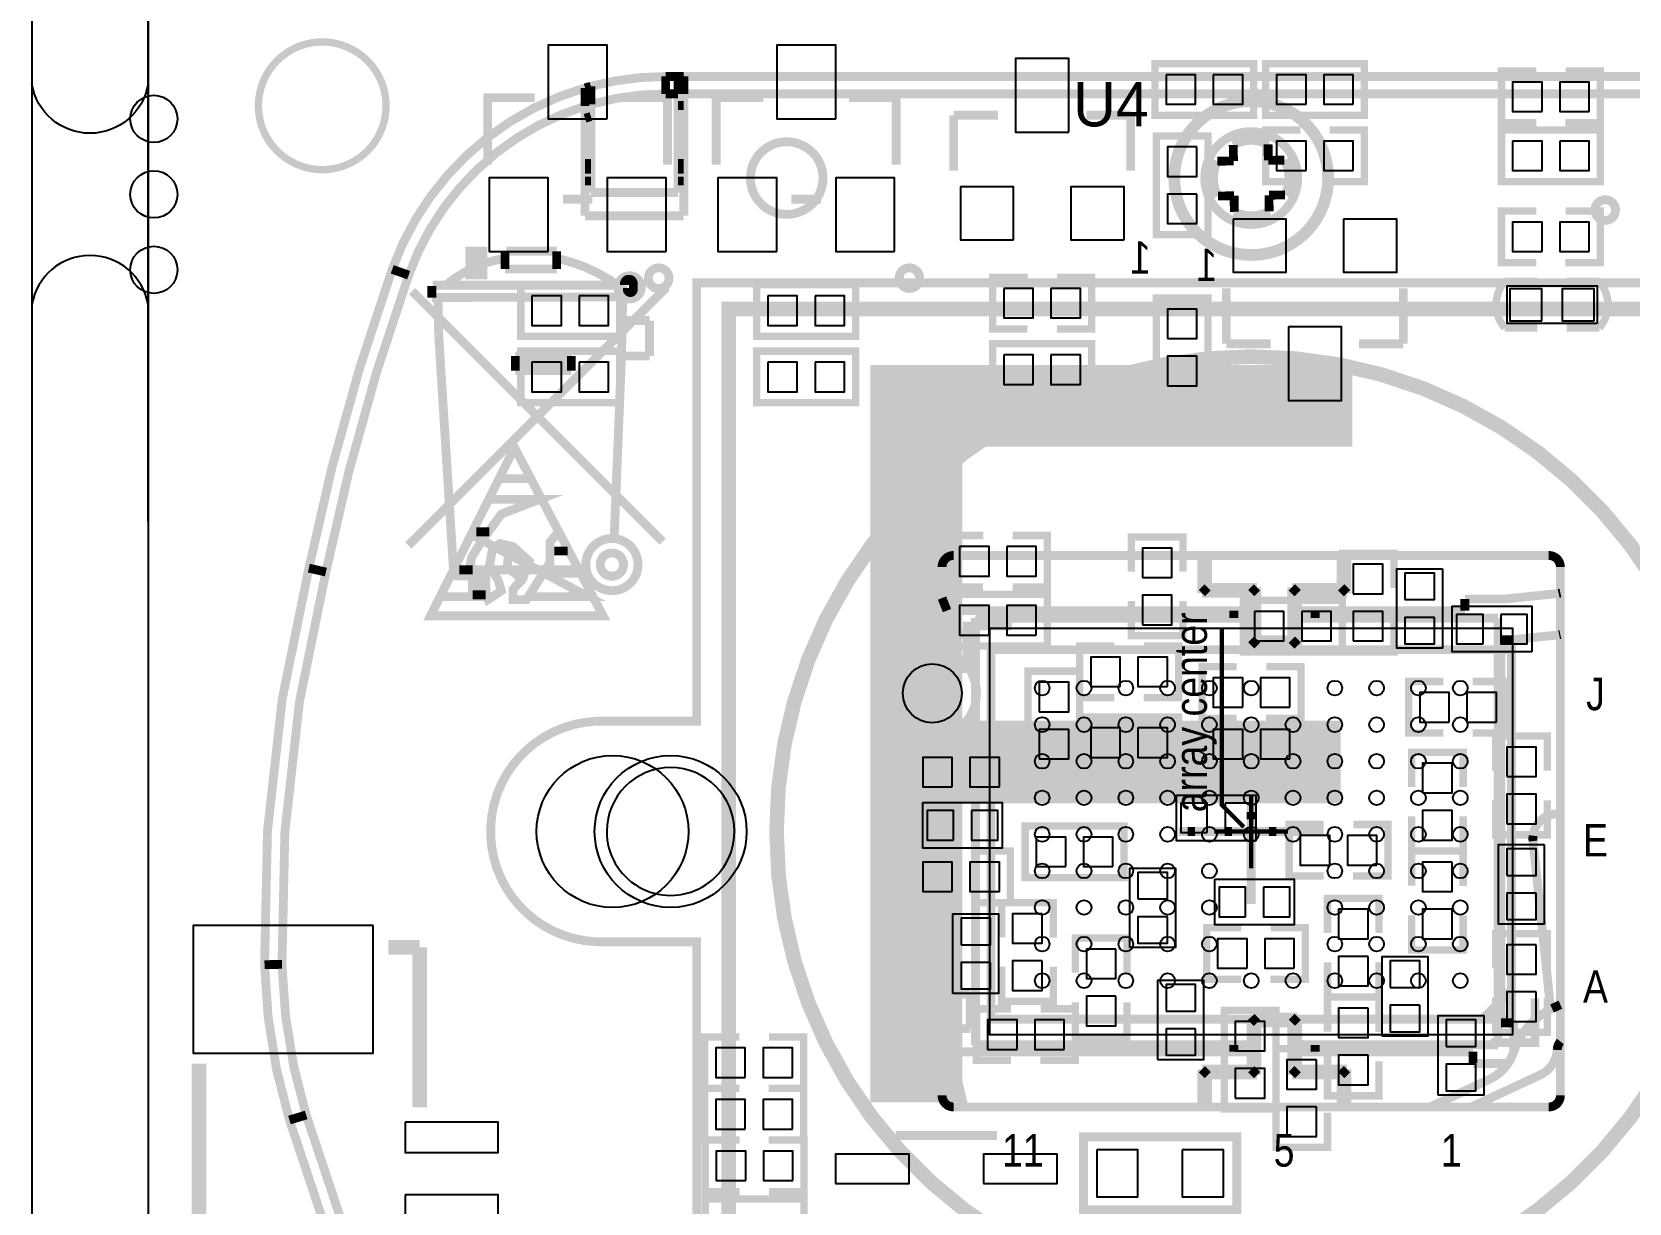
# Model space of a CAD drawing. Extents: x -173 to 447, y -249 to 197.
# Drawn here: x -21 to 6.51, y -6.4 to 13.77 of the extents above; entities that cross this region are included whole.
import ezdxf
from ezdxf.enums import TextEntityAlignment as Align

# ---------------------------------------------------------------- set-up
doc = ezdxf.new("R2010")
doc.units = 0
for name, color, linetype in [('BG_DIMENSION', 2, 'CONTINUOUS'), ('BG_OUTLINE', 7, 'CONTINUOUS'), ('BG_SILKSCREEN_TOP', 7, 'CONTINUOUS'), ('PG_ASSEMBLY_BOTTOM', 254, 'CONTINUOUS'), ('PG_SILKSCREEN_BOTTOM', 254, 'CONTINUOUS'), ('PG_SILKSCREEN_TOP', 7, 'CONTINUOUS'), ('PIN_BOTTOM', 132, 'CONTINUOUS'), ('PIN_TOP', 12, 'CONTINUOUS'), ('RD_SILKSCREEN_TOP', 7, 'CONTINUOUS')]:
    doc.layers.add(name, color=color, linetype=linetype)

msp = doc.modelspace()

# ---------------------------------------------------------------- linework, layer by layer
at = {"layer": 'BG_DIMENSION'}
msp.add_lwpolyline([(-18.999962, 5.340096), (-18.999962, 30.642814)], dxfattribs=at)
msp.add_lwpolyline([(18.999962, -16.999966), (18.999962, 16.999966, 0.414214), (16.999966, 18.999962), (-16.999966, 18.999962, 0.414214), (-18.999962, 16.999966), (-18.999962, -16.999966, 0.414214), (-16.999966, -18.999962), (16.999966, -18.999962, 0.414214)], format="xyb", close=True, dxfattribs=at)
msp.add_lwpolyline([(-4.500118, 3.50012), (4.499864, 3.50012), (4.499864, -3.499866), (-4.500118, -3.499866)], close=True, dxfattribs=at)
at = {"layer": 'BG_DIMENSION', "const_width": 0.0762}
for points in [[(-0.127, 0.07747), (-0.508, 0.45847), (-0.508, 3.50647)], [(0, -0.635), (0, 0.635)], [(-0.635, 0), (0.635, 0)]]:
    msp.add_lwpolyline(points, dxfattribs=at)
at = {"layer": 'BG_DIMENSION'}
msp.add_lwpolyline([(-8.90016, 0, 0.999945), (-11.100054, 0.000254, 1.000055), (-8.90016, 0)], format="xyb", dxfattribs=at)
at = {"layer": 'BG_OUTLINE'}
for points in [[(-18.999962, -60.972954), (58.999882, -60.972954, 0.414214), (60.999878, -58.972958), (60.999878, 19.026886, 0.414214), (58.999882, 21.026882), (-18.999962, 21.026882, 0.414214), (-20.999958, 19.026886), (-20.999958, -58.972958, 0.414214)], [(-15.951962, -18.973038), (15.951962, -18.973038, 0.414214), (18.999962, -15.925038), (18.999962, 15.978886, 0.414214), (15.951962, 19.026886), (-15.951962, 19.026886, 0.414214), (-18.999962, 15.978886), (-18.999962, -15.925038, 0.414214)]]:
    msp.add_lwpolyline(points, format="xyb", close=True, dxfattribs=at)
at = {"layer": 'BG_OUTLINE', "const_width": 0.127}
msp.add_lwpolyline([(-14.900148, 12.500102, 0.999968), (-17.100042, 12.500102, 1.000032), (-14.900148, 12.500102)], format="xyb", dxfattribs=at)
at = {"layer": 'BG_OUTLINE'}
for points in [[(-18.999962, 12.874244, -0.847009), (-20.999958, 12.874244)], [(-18.999962, 9.074404, 0.847056), (-20.999958, 9.074404)]]:
    msp.add_lwpolyline(points, format="xyb", dxfattribs=at)
at = {"layer": 'BG_SILKSCREEN_TOP', "const_width": 0.1524}
for points in [[(-14.135862, 3.714242), (-11.164062, 3.714242), (-12.688062, 6.609842), (-14.135862, 3.714242)], [(-12.916662, 6.076442), (-12.459462, 6.076442)], [(-11.951462, 5.136642), (-12.078462, 4.984242), (-12.078462, 4.628642), (-12.484862, 3.993642), (-12.713462, 3.993642), (-12.713462, 4.171442), (-12.561062, 4.323842), (-12.434062, 4.654042), (-12.713462, 4.908042), (-12.942062, 4.958842), (-13.069062, 4.857242), (-13.119862, 4.577842), (-12.967462, 4.323842), (-12.916662, 4.146042), (-13.145262, 3.993642), (-13.450062, 4.603242), (-13.424662, 4.730242), (-13.246862, 5.009642), (-12.916662, 5.466842), (-12.256262, 5.720842), (-13.094462, 5.720842)], [(-13.119862, 5.162042), (-13.348462, 5.162042)], [(-13.373862, 5.085842), (-11.418062, 4.044442), (-12.408662, 4.044442)], [(-12.789662, 4.806442), (-12.815062, 4.552442), (-12.561062, 4.349242), (-12.713462, 4.171442), (-12.713462, 4.019042)], [(-11.773662, 4.831842), (-12.002262, 4.831842)], [(-13.348462, 4.400042), (-13.729462, 4.400042)], [(-12.078462, 4.450842), (-11.595862, 4.450842)], [(-13.069062, 4.044442), (-13.932662, 4.044442)]]:
    msp.add_lwpolyline(points, dxfattribs=at)
at = {"layer": 'PG_ASSEMBLY_BOTTOM'}
for points, const_width in [([(0.043942, 12.337542), (0.043942, 13.226542), (-1.657858, 13.226542), (-1.657858, 12.337542), (0.043942, 12.337542)], 0.127), ([(0.247142, 13.226542), (0.247142, 12.337542), (1.948942, 12.337542), (1.948942, 13.226542), (0.247142, 13.226542)], 0.127), ([(4.908042, 13.099542), (4.311142, 13.099542), (4.311142, 12.210542), (4.908042, 12.210542)], 0.127), ([(5.412232, 12.210542), (6.012942, 12.210542), (6.012942, 13.099542), (5.416042, 13.099542)], 0.127), ([(0.844042, 12.083542), (0.247142, 12.083542), (0.247142, 11.194542), (0.844042, 11.194542)], 0.127), ([(1.348232, 11.194542), (1.948942, 11.194542), (1.948942, 12.083542), (1.352042, 12.083542)], 0.127), ([(6.012942, 11.194542), (6.012942, 12.083542), (4.311142, 12.083542), (4.311142, 11.194542), (6.012942, 11.194542)], 0.127), ([(-1.632458, 10.280142), (-0.743458, 10.280142), (-0.743458, 11.981942), (-1.632458, 11.981942), (-1.632458, 10.280142)], 0.127), ([(4.908042, 10.686542), (4.311142, 10.686542), (4.311142, 9.797542), (4.908042, 9.797542)], 0.127), ([(5.412232, 9.797542), (6.012942, 9.797542), (6.012942, 10.686542), (5.416042, 10.686542)], 0.127), ([(-10.878058, 8.527542), (-10.878058, 9.416542), (-12.579858, 9.416542), (-12.579858, 8.527542), (-10.878058, 8.527542)], 0.127), ([(-6.814058, 8.527542), (-6.814058, 9.416542), (-8.515858, 9.416542), (-8.515858, 8.527542), (-6.814058, 8.527542)], 0.127), ([(-3.851148, 9.543542), (-4.451858, 9.543542), (-4.451858, 8.654542), (-3.854958, 8.654542)], 0.127), ([(-3.346958, 8.654542), (-2.750058, 8.654542), (-2.750058, 9.543542), (-3.346958, 9.543542)], 0.127), ([(-0.743458, 9.187942), (-1.632458, 9.187942), (-1.632458, 7.486142), (-0.743458, 7.486142), (-0.743458, 9.187942)], 0.127), ([(-10.878058, 7.384542), (-10.878058, 8.273542), (-12.579858, 8.273542), (-12.579858, 7.384542), (-10.878058, 7.384542)], 0.127), ([(-6.814058, 7.384542), (-6.814058, 8.273542), (-8.515858, 8.273542), (-8.515858, 7.384542), (-6.814058, 7.384542)], 0.127), ([(-2.750058, 7.511542), (-2.750058, 8.400542), (-4.451858, 8.400542), (-4.451858, 7.511542), (-2.750058, 7.511542)], 0.127), ([(-4.613148, 5.098542), (-5.213858, 5.098542), (-5.213858, 4.209542), (-4.616958, 4.209542)], 0.127), ([(-4.108958, 4.209542), (-3.512058, 4.209542), (-3.512058, 5.098542), (-4.108958, 5.098542)], 0.127), ([(-1.175258, 4.476242), (-1.175258, 5.073142), (-2.064258, 5.073142), (-2.064258, 4.476242)], 0.127), ([(2.456942, 4.196842), (2.456942, 4.793742), (1.567942, 4.793742), (1.567942, 4.196842)], 0.127), ([(-5.213858, 4.082542), (-5.213858, 3.193542), (-3.512058, 3.193542), (-3.512058, 4.082542), (-5.213858, 4.082542)], 0.127), ([(-2.064258, 3.972052), (-2.064258, 3.371342), (-1.175258, 3.371342), (-1.175258, 3.968242)], 0.127), ([(1.567942, 3.091942), (1.567942, 3.980942), (-0.133858, 3.980942), (-0.133858, 3.091942), (1.567942, 3.091942)], 0.127), ([(1.567942, 3.692652), (1.567942, 3.091942), (2.456942, 3.091942), (2.456942, 3.688842)], 0.127), ([(-2.356358, 3.193542), (-2.953258, 3.193542), (-2.953258, 2.304542), (-2.356358, 2.304542)], 0.127), ([(-1.852168, 2.304542), (-1.251458, 2.304542), (-1.251458, 3.193542), (-1.848358, 3.193542)], 0.127), ([(-2.953258, 2.761742), (-3.842258, 2.761742), (-3.842258, 1.059942), (-2.953258, 1.059942), (-2.953258, 2.761742)], 0.127), ([(-0.248158, 2.837942), (-0.845058, 2.837942), (-0.845058, 1.948942), (-0.248158, 1.948942)], 0.127), ([(0.256032, 1.948942), (0.856742, 1.948942), (0.856742, 2.837942), (0.259842, 2.837942)], 0.127), ([(3.307842, 2.583942), (2.710942, 2.583942), (2.710942, 1.694942), (3.307842, 1.694942)], 0.127), ([(3.812032, 1.694942), (4.412742, 1.694942), (4.412742, 2.583942), (3.815842, 2.583942)], 0.127), ([(-1.251458, 1.085342), (-1.251458, 1.974342), (-2.953258, 1.974342), (-2.953258, 1.085342), (-1.251458, 1.085342)], 0.127), ([(-0.248158, 1.948942), (-0.845058, 1.948942), (-0.845058, 1.059942), (-0.248158, 1.059942)], 0.127), ([(0.256032, 1.059942), (0.856742, 1.059942), (0.856742, 1.948942), (0.259842, 1.948942)], 0.127), ([(5.098542, 1.047242), (5.098542, 1.644142), (4.209542, 1.644142), (4.209542, 1.047242)], 0.127), ([(-5.251958, 1.466342), (-5.848858, 1.466342), (-5.848858, 0.577342), (-5.251958, 0.577342)], 0.127), ([(-4.747768, 0.577342), (-4.147058, 0.577342), (-4.147058, 1.466342), (-4.743958, 1.466342)], 0.127), ([(3.650742, 0.767842), (3.650742, 1.364742), (2.761742, 1.364742), (2.761742, 0.767842)], 0.127), ([(4.209542, 0.543052), (4.209542, -0.057658), (5.098542, -0.057658), (5.098542, 0.539242)], 0.127), ([(2.761742, 0.263652), (2.761742, -0.337058), (3.650742, -0.337058), (3.650742, 0.259842)], 0.127), ([(-3.893058, 0.094742), (-3.893058, -0.794258), (-2.191258, -0.794258), (-2.191258, 0.094742), (-3.893058, 0.094742)], 0.127), ([(1.250442, 0.120142), (0.653542, 0.120142), (0.653542, -0.768858), (1.250442, -0.768858)], 0.127), ([(1.754632, -0.768858), (2.355342, -0.768858), (2.355342, 0.120142), (1.758442, 0.120142)], 0.127), ([(-5.251958, -0.337058), (-5.848858, -0.337058), (-5.848858, -1.226058), (-5.251958, -1.226058)], 0.127), ([(-4.747768, -1.226058), (-4.147058, -1.226058), (-4.147058, -0.337058), (-4.743958, -0.337058)], 0.127), ([(3.650742, -0.937768), (3.650742, -0.337058), (2.761742, -0.337058), (2.761742, -0.933958)], 0.127), ([(2.202942, -1.750568), (2.202942, -1.149858), (1.313942, -1.149858), (1.313942, -1.746758)], 0.127), ([(-3.410458, -1.826768), (-3.410458, -1.226058), (-4.299458, -1.226058), (-4.299458, -1.822958)], 0.127), ([(-0.171958, -1.657858), (-0.768858, -1.657858), (-0.768858, -2.546858), (-0.171958, -2.546858)], 0.127), ([(0.332232, -2.546858), (0.932942, -2.546858), (0.932942, -1.657858), (0.336042, -1.657858)], 0.127), ([(2.761742, -1.441958), (2.761742, -2.038858), (3.650742, -2.038858), (3.650742, -1.441958)], 0.127), ([(-2.140458, -2.436368), (-2.140458, -1.835658), (-3.029458, -1.835658), (-3.029458, -2.432558)], 0.127), ([(5.098542, -2.360168), (5.098542, -1.759458), (4.209542, -1.759458), (4.209542, -2.356358)], 0.127), ([(1.313942, -2.254758), (1.313942, -2.851658), (2.202942, -2.851658), (2.202942, -2.254758)], 0.127), ([(-4.299458, -2.330958), (-4.299458, -2.927858), (-3.410458, -2.927858), (-3.410458, -2.330958)], 0.127), ([(-4.134358, -3.054858), (-4.731258, -3.054858), (-4.731258, -3.943858), (-4.134358, -3.943858)], 0.127), ([(-3.630168, -3.943858), (-3.029458, -3.943858), (-3.029458, -3.054858), (-3.626358, -3.054858)], 0.127), ([(-3.029458, -2.940558), (-3.029458, -3.537458), (-2.140458, -3.537458), (-2.140458, -2.940558)], 0.127), ([(0.424942, -3.080258), (-0.464058, -3.080258), (-0.464058, -4.782058), (0.424942, -4.782058), (0.424942, -3.080258)], 0.127), ([(2.202942, -3.452368), (2.202942, -2.851658), (1.313942, -2.851658), (1.313942, -3.448558)], 0.127), ([(4.209542, -2.864358), (4.209542, -3.461258), (5.098542, -3.461258), (5.098542, -2.864358)], 0.127), ([(-8.814562, -3.537458), (-9.411462, -3.537458), (-9.411462, -4.426458), (-8.814562, -4.426458)], 0.127), ([(-8.310372, -4.426458), (-7.709662, -4.426458), (-7.709662, -3.537458), (-8.306562, -3.537458)], 0.127), ([(1.313942, -4.341368), (1.313942, -3.740658), (0.424942, -3.740658), (0.424942, -4.337558)], 0.127), ([(1.313942, -3.956558), (1.313942, -4.553458), (2.202942, -4.553458), (2.202942, -3.956558)], 0.127), ([(-8.814562, -4.426458), (-9.411462, -4.426458), (-9.411462, -5.315458), (-8.814562, -5.315458)], 0.127), ([(-8.310372, -5.315458), (-7.709662, -5.315458), (-7.709662, -4.426458), (-8.306562, -4.426458)], 0.127), ([(0.424942, -4.845558), (0.424942, -5.442458), (1.313942, -5.442458), (1.313942, -4.845558)], 0.127), ([(-2.889758, -6.514338), (-2.889758, -5.259578), (-0.248158, -5.259578), (-0.248158, -6.514338), (-2.889758, -6.514338)], 0.1524), ([(-8.807958, -5.315458), (-9.404858, -5.315458), (-9.404858, -6.204458), (-8.807958, -6.204458)], 0.127), ([(-8.303768, -6.204458), (-7.703058, -6.204458), (-7.703058, -5.315458), (-8.299958, -5.315458)], 0.127), ([(-7.703058, -7.220458), (-7.703058, -6.331458), (-9.404858, -6.331458), (-9.404858, -7.220458), (-7.703058, -7.220458)], 0.127)]:
    msp.add_lwpolyline(points, dxfattribs=dict(at, const_width=const_width))
msp.add_lwpolyline([(5.955792, 8.748522), (4.405884, 8.748522), (4.405884, 9.398762), (5.955792, 9.398762)], close=True, dxfattribs=at)
at = {"layer": 'PG_SILKSCREEN_BOTTOM'}
for points, const_width in [([(-13.151866, 11.486642), (-13.151866, 12.641072), (-12.338558, 12.641072)], 0.1524), ([(-10.865358, 12.641072), (-10.05205, 12.641072), (-10.05205, 11.486642)], 0.1524), ([(-9.214866, 11.486642), (-9.214866, 12.641072), (-8.401558, 12.641072)], 0.1524), ([(-6.928358, 12.641072), (-6.11505, 12.641072), (-6.11505, 11.486642)], 0.1524), ([(-4.361688, 12.337542), (-5.123688, 12.337542)], 0.1524), ([(-5.123688, 12.337542), (-5.123688, 11.385042)], 0.1524), ([(-2.837688, 12.337542), (-2.075688, 12.337542)], 0.1524), ([(-2.075688, 12.337542), (-2.075688, 11.385042)], 0.1524), ([(-11.347958, 10.891012), (-11.855958, 10.891012)], 0.1524), ([(-7.410958, 10.891012), (-7.918958, 10.891012)], 0.1524), ([(-0.427228, 8.400542), (-0.427228, 9.353042)], 0.1524), ([(2.620772, 8.400542), (2.620772, 9.353042)], 0.1524), ([(4.368038, 8.673592), (4.930902, 8.673592)], 0.130048), ([(5.993638, 8.673592), (5.430774, 8.673592)], 0.130048), ([(0.334772, 8.400542), (-0.427228, 8.400542)], 0.1524), ([(1.858772, 8.400542), (2.620772, 8.400542)], 0.1524), ([(-14.863572, -1.9939), (-14.320012, -1.9939)], 0.254), ([(-14.320012, -4.7498), (-14.320012, -1.9939)], 0.254), ([(-18.120614, -7.786624), (-18.120614, -3.998976)], 0.254), ([(-6.125972, -5.235956), (-4.375912, -5.235956)], 0.1524)]:
    msp.add_lwpolyline(points, dxfattribs=dict(at, const_width=const_width))
for points, const_width in [([(6.275578, 10.704068, -1), (5.919978, 10.704068, -1), (6.275578, 10.704068)], 0.1524), ([(-10.027158, 9.530842, -1), (-10.382758, 9.530842, -1), (-10.027158, 9.530842)], 0.1524), ([(-5.709158, 9.530842, -1), (-6.064758, 9.530842, -1), (-5.709158, 9.530842)], 0.1524), ([(4.930902, 9.473692), (4.368038, 9.473692, 0.377946), (4.368038, 8.673592)], 0.130048), ([(5.430774, 9.473692), (5.993638, 9.473692, -0.377946), (5.993638, 8.673592)], 0.130048), ([(-4.731258, 2.380742, 1), (-6.255258, 2.380742, 1), (-4.731258, 2.380742)], 0.1524)]:
    msp.add_lwpolyline(points, format="xyb", dxfattribs=dict(at, const_width=const_width))
for points in [[(3.295142, 4.527042), (3.295142, 3.155442), (2.507742, 3.155442), (2.507742, 4.527042), (3.295142, 4.527042)], [(4.831842, 3.091942), (3.460242, 3.091942), (3.460242, 3.879342), (4.831842, 3.879342), (4.831842, 3.091942)], [(-1.289558, 0.628142), (0.082042, 0.628142), (0.082042, -0.159258), (-1.289558, -0.159258), (-1.289558, 0.628142)], [(-5.658358, 0.501142), (-4.286758, 0.501142), (-4.286758, -0.286258), (-5.658358, -0.286258), (-5.658358, 0.501142)], [(5.047742, -0.222758), (5.047742, -1.594358), (4.260342, -1.594358), (4.260342, -0.222758), (5.047742, -0.222758)], [(-2.089658, -2.000758), (-2.089658, -0.629158), (-1.302258, -0.629158), (-1.302258, -2.000758), (-2.089658, -2.000758)], [(-0.629158, -0.819658), (0.742442, -0.819658), (0.742442, -1.607058), (-0.629158, -1.607058), (-0.629158, -0.819658)], [(-5.137658, -2.788158), (-5.137658, -1.416558), (-4.350258, -1.416558), (-4.350258, -2.788158), (-5.137658, -2.788158)], [(2.253742, -3.524758), (2.253742, -2.153158), (3.041142, -2.153158), (3.041142, -3.524758), (2.253742, -3.524758)], [(-1.607058, -3.931158), (-1.607058, -2.559558), (-0.819658, -2.559558), (-0.819658, -3.931158), (-1.607058, -3.931158)], [(3.218942, -4.540758), (3.218942, -3.169158), (4.006342, -3.169158), (4.006342, -4.540758), (3.218942, -4.540758)]]:
    msp.add_lwpolyline(points, dxfattribs=at)
at = {"layer": 'PG_SILKSCREEN_TOP', "const_width": 0.1524}
for points in [[(-10.084308, 13.005054, 0.06531), (-11.373612, 12.83589)], [(-11.473688, 12.808204, 0.241323), (-14.79423, 9.684004)], [(-10.084308, 12.70508, 0.069595), (-11.373612, 12.52474)], [(0, 12.605004, 0.415536), (-1.35001, 11.254994)], [(1.35001, 11.254994, 0.415536), (0, 12.605004)], [(-11.473688, 12.495022, 0.236425), (-14.511528, 9.583166)], [(0, 12.55522, 0.415555), (-1.299972, 11.254994)], [(1.299972, 11.254994, 0.415555), (0, 12.55522)], [(0, 12.055094, 0.415586), (-0.8001, 11.254994)], [(0.8001, 11.254994, 0.415586), (0, 12.055094)], [(-7.999984, 11.880088, 0.415566), (-8.625078, 11.254994)], [(-7.37489, 11.254994, 0.415525), (-7.999984, 11.880088)], [(0.290322, 11.836654, 0.244708), (-0.309626, 11.826494)], [(-0.58166, 11.545316, 0.244695), (-0.5715, 10.945368)], [(0.58166, 10.964926, 0.244681), (0.5715, 11.564874)], [(-8.625078, 11.254994, 0.41546), (-7.999984, 10.630154)], [(-7.999984, 10.630154, 0.415418), (-7.37489, 11.254994)], [(-1.35001, 11.254994, 0.415505), (0, 9.904984)], [(-1.299972, 11.254994, 0.415504), (0, 9.955022)], [(-0.8001, 11.254994, 0.415503), (0, 10.455148)], [(0, 10.455148, 0.415503), (0.8001, 11.254994)], [(0, 9.955022, 0.415504), (1.299972, 11.254994)], [(0, 9.904984, 0.415505), (1.35001, 11.254994)], [(-0.290322, 10.673588, 0.244699), (0.309626, 10.683494)], [(-12.8778, 9.8679, 0.136779), (-13.8684, 9.4107)], [(-10.8458, 9.3599, 0.107965), (-11.938, 9.8679)], [(-14.79423, 9.684004, 0.035206), (-16.230092, 4.535678)], [(-14.511528, 9.583166, 0.035248), (-15.937484, 4.469384)], [(-10.50544, 9.3726, 1), (-10.90676, 9.3726, 1), (-10.50544, 9.3726)], [(-9.549892, -9.45007), (-9.549892, -1.89992), (-11.199876, -1.89992), (-11.199876, -1.89738), (-11.299952, -1.89738, -0.948708), (-11.299952, 1.89738), (-11.199876, 1.89738), (-11.199876, 1.89992), (-9.549892, 1.89992), (-9.549892, 9.45007), (9.549892, 9.45007)], [(-10.795, 9.4107), (-10.795, 9.4361, -1), (-10.6426, 9.4361), (-10.6426, 9.3345, -1), (-10.7442, 9.3345), (-10.7442, 9.3599)], [(0, 8.230108, 0.41551), (-8.225028, 0.00508)], [(8.225028, 0.00508, 0.41551), (0, 8.230108)], [(0, 8.130032, 0.415512), (-8.125206, 0.00508)], [(8.125206, 0.00508, 0.415512), (0, 8.130032)], [(-10.56132, 4.5974, 1), (-11.46048, 4.5974, 1), (-10.56132, 4.5974)], [(-10.81024, 4.5974, 1), (-11.21156, 4.5974, 1), (-10.81024, 4.5974)], [(-5.124958, 4.75488, 0.415766), (-5.32511, 4.554982)], [(5.32511, 4.554982, 0.415295), (5.125212, 4.75488)], [(-16.230092, 4.535678, 0.067249), (-16.993362, -2.29489)], [(-15.937484, 4.469384, 0.067314), (-16.693388, -2.287778)], [(5.32511, 0.301244, 0.415442), (4.85394, -0.071882)], [(-8.225028, 0.00508, 0.415516), (0, -8.220202)], [(-8.125206, 0.00508, 0.415519), (0, -8.120126)], [(0, -8.220202, 0.415516), (8.225028, 0.00508)], [(0, -8.120126, 0.415519), (8.125206, 0.00508)], [(4.85394, -0.071882, 0.055152), (4.853432, -0.165354)], [(-16.993362, -2.29489, 0.068051), (-16.56461, -4.970272)], [(-16.693388, -2.287778, 0.068058), (-16.277336, -4.88315)], [(5.1816, -3.049778, 0.207714), (4.521454, -3.79476)], [(-5.24002, -3.39852, 0.004055), (-5.161788, -3.795014)], [(5.32511, -3.617722, 0.15886), (5.269992, -3.762502)], [(-5.161788, -3.795014, 0.009774), (-4.94665, -4.744974)], [(4.099052, -4.271518, 0.207696), (4.521454, -3.79476)], [(4.981702, -4.191, 0.27839), (5.269992, -3.762502)], [(-5.32511, -4.545076, 0.415576), (-5.124958, -4.744974)], [(5.125212, -4.744974, 0.415202), (5.32511, -4.545076)], [(-16.56461, -4.970272, 0.04127), (-13.099288, -13.714222)], [(-16.277336, -4.88315, 0.041269), (-12.830302, -13.580872)]]:
    msp.add_lwpolyline(points, format="xyb", dxfattribs=at)
at = {"layer": 'PG_SILKSCREEN_TOP'}
for points, const_width in [([(-10.084308, 13.005054), (-10.084308, 12.70508)], 0.1524), ([(-10.084308, 13.005054), (-9.873488, 13.005054)], 0.1524), ([(-9.873488, 13.005054), (-9.873488, 12.70508)], 0.1524), ([(-9.873488, 13.005054), (-9.773666, 13.005054)], 0.1524), ([(-9.773666, 13.005054), (9.773666, 13.005054)], 0.1524), ([(-9.773666, 12.70508), (-9.773666, 13.005054)], 0.1524), ([(-11.373612, 12.83589), (-11.473688, 12.808204)], 0.1524), ([(-11.473688, 12.808204), (-11.473688, 12.495022)], 0.1524), ([(-11.373612, 12.52474), (-11.373612, 12.83589)], 0.1524), ([(-9.873488, 12.70508), (-10.084308, 12.70508)], 0.1524), ([(-9.873488, 12.70508), (-9.873488, 11.005058)], 0.1524), ([(9.773666, 12.70508), (-9.773666, 12.70508)], 0.1524), ([(-9.773666, 10.605008), (-9.773666, 12.70508)], 0.1524), ([(-11.473688, 10.605008), (-11.473688, 12.495022)], 0.1524), ([(-11.373612, 12.31646), (-11.473688, 12.285218)], 0.1524), ([(-11.373612, 12.52474), (-11.373612, 11.005058)], 0.1524), ([(-9.773666, 12.505182), (-9.873488, 12.505182)], 0.1524), ([(-0.309626, 11.826494), (-0.305054, 11.549888)], 0.1524), ([(0.294894, 11.560048), (0.290322, 11.836654)], 0.1524), ([(-11.373612, 11.505184), (-11.473688, 11.505184)], 0.1524), ([(-9.773666, 11.505184), (-9.873488, 11.505184)], 0.1524), ([(-0.305054, 11.549888), (-0.58166, 11.545316)], 0.1524), ([(0.5715, 11.564874), (0.294894, 11.560048)], 0.1524), ([(-11.473688, 11.405108), (-11.373612, 11.405108)], 0.1524), ([(-11.373612, 11.20521), (-11.473688, 11.20521)], 0.1524), ([(-9.873488, 11.405108), (-9.773666, 11.405108)], 0.1524), ([(-9.773666, 11.20521), (-9.873488, 11.20521)], 0.1524), ([(-11.373612, 11.005058), (-9.873488, 11.005058)], 0.1524), ([(-0.5715, 10.945368), (-0.294894, 10.950194)], 0.1524), ([(-0.294894, 10.950194), (-0.290322, 10.673588)], 0.1524), ([(0.305054, 10.9601), (0.58166, 10.964926)], 0.1524), ([(0.309626, 10.683494), (0.305054, 10.9601)], 0.1524), ([(-9.773666, 10.605008), (-11.473688, 10.605008)], 0.1524), ([(-13.462, 9.9949), (-13.462, 9.5885), (-13.2334, 9.5885), (-13.2334, 9.9949), (-13.462, 9.9949)], 0.1524), ([(-13.335, 9.9949), (-13.3604, 9.9949), (-13.3604, 9.6393)], 0.1524), ([(-12.8524, 9.6901), (-12.8524, 9.9949)], 0.1524), ([(-12.827, 9.9949), (-11.9634, 9.9949)], 0.1524), ([(-11.9634, 9.6901), (-11.9634, 9.9949)], 0.1524), ([(-14.511528, 9.583166), (-14.566646, 9.602724), (-14.619732, 9.621774), (-14.6685, 9.639046), (-14.711426, 9.654286), (-14.746478, 9.666986), (-14.77264, 9.67613), (-14.788642, 9.681972), (-14.79423, 9.684004)], 0.1524), ([(-11.9634, 9.6901), (-12.8524, 9.6901)], 0.1524), ([(-10.0711, 9.3726), (-14.5161, 4.9276)], 0.1524), ([(-10.1346, 4.9911), (-14.4526, 9.3091)], 0.1524), ([(-14.11224, 9.398), (-14.11224, 9.19734)], 0.1524), ([(-10.8966, 9.4107), (-14.097, 9.4107)], 0.1524), ([(-10.8204, 9.4107), (-10.8458, 8.1915)], 0.1524), ([(-10.8458, 9.2075), (-14.11224, 9.19734)], 0.1524), ([(-14.00556, 9.19734), (-13.9954, 8.5725)], 0.1524), ([(-10.3632, 8.8011), (-10.8204, 8.8011)], 0.1524), ([(-10.3632, 8.1915), (-10.3632, 8.8011)], 0.1524), ([(-8.999982, -8.299958), (8.50011, -8.299958), (8.50011, 8.999982), (-8.999982, 8.999982), (-8.999982, -8.299958)], 0.1524), ([(-13.9954, 8.5725), (-13.7414, 4.5339)], 0.1524), ([(-12.6746, 8.1915), (-12.6746, 7.9375)], 0.1524), ([(-11.7094, 8.1915), (-12.6746, 8.1915)], 0.1524), ([(-11.7094, 8.1915), (-11.7094, 7.9375)], 0.1524), ([(-10.8458, 8.1915), (-10.9728, 5.0419)], 0.1524), ([(-10.3632, 8.1915), (-10.8458, 8.1915)], 0.1524), ([(-11.7094, 8.0645), (-12.6746, 8.0645)], 0.1524), ([(-11.7094, 7.9375), (-12.6746, 7.9375)], 0.1524), ([(-5.124958, 4.75488), (5.125212, 4.75488)], 0.1524), ([(-0.849884, 4.104894), (-0.849884, 4.75488)], 0.1524), ([(-0.750062, 4.75488), (-0.750062, 4.20497)], 0.1524), ([(1.549908, 4.20497), (1.549908, 4.75488)], 0.1524), ([(1.649984, 4.75488), (1.649984, 4.104894)], 0.1524), ([(-15.937484, 4.469384), (-15.953486, 4.47294), (-16.002, 4.483862), (-16.092678, 4.504436), (-16.166084, 4.5212), (-16.213582, 4.532122), (-16.230092, 4.535678)], 0.1524), ([(-13.7414, 4.5085), (-11.4808, 4.5085)], 0.1524), ([(-13.6398, 4.5085), (-13.4112, 4.5085)], 0.1524), ([(-13.4112, 4.5085), (-13.4112, 4.0767)], 0.1524), ([(-13.3096, 4.5085), (-13.3096, 4.0767)], 0.1524), ([(-13.1826, 4.5085), (-13.1826, 4.0767)], 0.1524), ([(-5.32511, -4.545076), (-5.32511, 4.554982)], 0.1524), ([(5.32511, -4.545076), (5.32511, 4.554982)], 0.1524), ([(-13.4112, 4.0767), (-13.1826, 4.0767)], 0.1524), ([(-0.849884, 4.104894), (-0.750062, 4.20497)], 0.1524), ([(0, 4.104894), (-0.849884, 4.104894)], 0.1524), ([(-0.750062, 4.20497), (0.100076, 4.20497)], 0.1524), ([(0.100076, 4.20497), (0, 4.104894)], 0.1524), ([(0, 3.204972), (0, 4.104894)], 0.1524), ([(0.100076, 4.20497), (0.100076, 3.305048)], 0.1524), ([(0.700024, 4.20497), (1.549908, 4.20497)], 0.1524), ([(0.700024, 4.20497), (0.719582, 4.185412), (0.738378, 4.16687), (0.75565, 4.149598), (0.770636, 4.134358), (0.8001, 4.104894)], 0.1524), ([(0.700024, 3.305048), (0.700024, 4.20497)], 0.1524), ([(1.649984, 4.104894), (0.8001, 4.104894)], 0.1524), ([(0.8001, 4.104894), (0.8001, 3.204972)], 0.1524), ([(1.649984, 4.104894), (1.642364, 4.112514), (1.63322, 4.121912), (1.588262, 4.16687), (1.569466, 4.185412), (1.549908, 4.20497)], 0.1524), ([(4.379976, 4.005072), (5.29463, 4.101084)], 0.1524), ([(5.32511, 4.107688), (5.29463, 4.101084)], 0.1524), ([(-5.32511, 4.02082), (-5.24002, 3.80492)], 0.1524), ([(-5.24002, 3.80492), (0, 3.80492)], 0.1524), ([(-5.24002, 3.80492), (-5.24002, 3.405124)], 0.1524), ([(-0.299974, 3.80492), (-0.299974, 3.675126)], 0.1524), ([(0.8001, 3.80492), (3.680206, 3.80492)], 0.1524), ([(1.100074, 3.675126), (1.100074, 3.80492)], 0.1524), ([(3.680206, 4.005072), (3.680206, 3.80492)], 0.1524), ([(3.680206, 4.005072), (4.379976, 4.005072)], 0.1524), ([(-4.888484, 2.77749), (-4.888484, 3.53949), (-4.126484, 3.53949)], 0.1524), ([(0, 3.675126), (-4.750054, 3.675126)], 0.1524), ([(-4.750054, 3.675126), (-4.750054, -3.675126)], 0.1524), ([(4.250182, 3.675126), (0.8001, 3.675126)], 0.1524), ([(4.250182, -3.675126), (4.250182, 3.675126)], 0.1524), ([(-5.24002, 3.405124), (-4.83997, 3.405124)], 0.1524), ([(-5.24002, 3.405124), (-5.24002, 2.804922)], 0.1524), ([(-4.83997, 3.405124), (-4.83997, 2.804922)], 0.1524), ([(0.100076, 3.305048), (0, 3.204972)], 0.1524), ([(0.100076, 3.305048), (0.700024, 3.305048)], 0.1524), ([(0.700024, 3.305048), (0.75565, 3.249422), (0.770636, 3.234182), (0.783082, 3.22199), (0.8001, 3.204972)], 0.1524), ([(4.30022, 3.305048), (4.520184, 3.305048)], 0.1524), ([(4.30022, 3.305048), (4.30022, -3.294888)], 0.1524), ([(4.520184, 3.305048), (5.303266, 3.387344)], 0.1524), ([(5.32511, 3.391916), (5.303266, 3.387344)], 0.1524), ([(4.482084, -3.23215), (4.482084, 3.13309), (-4.482084, 3.13309), (-4.482084, -3.23215), (4.482084, -3.23215)], 0.1524), ([(0.8001, 3.204972), (0, 3.204972)], 0.1524), ([(-5.24002, 2.804922), (-4.83997, 2.804922)], 0.1524), ([(-5.24002, 2.804922), (-5.24002, -2.795016)], 0.1524), ([(0, 1.249934), (0, -1.249934)], 0.151892), ([(0, 0.336042), (0, 0.209042)], 0.1524), ([(-1.249934, 0), (1.249934, 0)], 0.151892), ([(-1.092962, 0), (-0.965962, 0)], 0.1524), ([(-0.457962, 0), (-0.330962, 0)], 0.1524), ([(0.304038, 0), (0.431038, 0)], 0.1524), ([(0, -0.298958), (0, -1.249934)], 0.1524), ([(5.157724, -3.061208), (4.853432, -0.165354)], 0.1524), ([(-16.993362, -2.29489), (-16.98752, -2.294636), (-16.970502, -2.294128), (-16.942816, -2.29362), (-16.905478, -2.292604), (-16.860012, -2.291588), (-16.808196, -2.290572), (-16.751808, -2.289302), (-16.693388, -2.287778)], 0.1524), ([(-5.24002, -2.795016), (-4.83997, -2.795016)], 0.1524), ([(-5.24002, -2.795016), (-5.24002, -3.394964)], 0.1524), ([(-4.83997, -3.394964), (-4.83997, -2.795016)], 0.1524), ([(3.982212, -3.23215), (4.482084, -2.732024)], 0.1524), ([(4.126484, -3.63855), (4.888484, -3.63855), (4.888484, -2.87655)], 0.1524), ([(5.32511, -2.982722), (5.1816, -3.049778)], 0.1524), ([(0, -3.195066), (0.8001, -3.195066)], 0.1524), ([(0, -3.195066), (0.001778, -3.197098), (0.00762, -3.202686), (0.017018, -3.21183), (0.100076, -3.294888)], 0.1524), ([(0, -4.094988), (0, -3.195066)], 0.1524), ([(0.100076, -3.294888), (0.100076, -4.195064)], 0.1524), ([(0.700024, -3.294888), (0.100076, -3.294888)], 0.1524), ([(0.700024, -3.294888), (0.719582, -3.275584), (0.75565, -3.239516), (0.770636, -3.224276), (0.783082, -3.21183), (0.798068, -3.197098), (0.8001, -3.195066)], 0.1524), ([(0.700024, -4.195064), (0.700024, -3.294888)], 0.1524), ([(0.8001, -3.195066), (0.8001, -4.094988)], 0.1524), ([(4.30022, -3.294888), (4.520184, -3.294888)], 0.1524), ([(4.520184, -3.294888), (4.520184, -3.799078)], 0.1524), ([(-5.24002, -3.394964), (-4.83997, -3.394964)], 0.1524), ([(-5.24002, -3.394964), (-5.24002, -3.39852)], 0.1524), ([(-5.161788, -3.795014), (0, -3.795014)], 0.1524), ([(-4.750054, -3.675126), (0, -3.675126)], 0.1524), ([(-0.299974, -3.675126), (-0.299974, -3.795014)], 0.1524), ([(0.8001, -3.675126), (4.250182, -3.675126)], 0.1524), ([(0.8001, -3.795014), (3.82016, -3.795014)], 0.1524), ([(1.100074, -3.795014), (1.100074, -3.675126)], 0.1524), ([(3.82016, -3.795014), (3.82016, -3.995166)], 0.1524), ([(-0.849884, -4.744974), (-0.849884, -4.094988)], 0.1524), ([(-0.849884, -4.094988), (-0.842518, -4.102608), (-0.750062, -4.195064)], 0.1524), ([(-0.849884, -4.094988), (0, -4.094988)], 0.1524), ([(0.100076, -4.195064), (-0.750062, -4.195064)], 0.1524), ([(-0.750062, -4.195064), (-0.750062, -4.744974)], 0.1524), ([(0, -4.094988), (0.100076, -4.195064)], 0.1524), ([(0.700024, -4.195064), (0.75565, -4.139438), (0.770636, -4.124198), (0.783082, -4.112006), (0.8001, -4.094988)], 0.1524), ([(1.549908, -4.195064), (0.700024, -4.195064)], 0.1524), ([(0.8001, -4.094988), (1.649984, -4.094988)], 0.1524), ([(1.549908, -4.195064), (1.649984, -4.094988)], 0.1524), ([(1.549908, -4.744974), (1.549908, -4.195064)], 0.1524), ([(1.649984, -4.094988), (1.649984, -4.744974)], 0.1524), ([(3.793744, -4.744974), (4.981702, -4.191)], 0.1524), ([(3.82016, -3.995166), (4.42341, -3.995166)], 0.1524), ([(4.099052, -4.271518), (3.083814, -4.744974)], 0.1524), ([(-5.124958, -4.744974), (5.125212, -4.744974)], 0.1524), ([(-16.56461, -4.970272), (-16.559022, -4.968494), (-16.542512, -4.963668), (-16.516096, -4.95554), (-16.480282, -4.944872), (-16.436848, -4.931664), (-16.387318, -4.916424), (-16.33347, -4.900168), (-16.277336, -4.88315)], 0.1524)]:
    msp.add_lwpolyline(points, dxfattribs=dict(at, const_width=const_width))
msp.add_lwpolyline([(-8.999982, 8.999982, 0.006096, 0.006096, 0), (-8.999982, -8.999982, 0.006096, 0.006096, 0), (8.999982, -8.999982, 0.006096, 0.006096, 0), (8.999982, 8.999982, 0.254, 0.254, 0), (-8.999982, 8.999982, 0.254, 0.254, 0), (-8.999982, -8.999982, 0.254, 0.254, 0), (8.999982, -8.999982, 0.254, 0.254, 0), (8.999982, 8.999982, 0.254, 0.254, 0)], format="xyseb", dxfattribs=at)
at = {"layer": 'PIN_BOTTOM'}
for points in [[(-11.093958, 12.274042), (-11.093958, 13.544042), (-12.109958, 13.544042), (-12.109958, 12.274042)], [(-7.156958, 12.274042), (-7.156958, 13.544042), (-8.172958, 13.544042), (-8.172958, 12.274042)], [(-3.142488, 12.045442), (-3.142488, 13.315442), (-4.056888, 13.315442), (-4.056888, 12.045442)], [(-1.467358, 13.036042), (-1.467358, 12.528042), (-0.959358, 12.528042), (-0.959358, 13.036042)], [(-0.654558, 13.036042), (-0.654558, 12.528042), (-0.146558, 12.528042), (-0.146558, 13.036042)], [(0.945642, 12.528042), (0.945642, 13.036042), (0.437642, 13.036042), (0.437642, 12.528042)], [(1.758442, 12.528042), (1.758442, 13.036042), (1.250442, 13.036042), (1.250442, 12.528042)], [(5.009642, 12.401042), (5.009642, 12.909042), (4.501642, 12.909042), (4.501642, 12.401042)], [(5.822442, 12.401042), (5.822442, 12.909042), (5.314442, 12.909042), (5.314442, 12.401042)], [(0.945642, 11.385042), (0.945642, 11.893042), (0.437642, 11.893042), (0.437642, 11.385042)], [(1.758442, 11.385042), (1.758442, 11.893042), (1.250442, 11.893042), (1.250442, 11.385042)], [(4.501642, 11.893042), (4.501642, 11.385042), (5.009642, 11.385042), (5.009642, 11.893042)], [(5.314442, 11.893042), (5.314442, 11.385042), (5.822442, 11.385042), (5.822442, 11.893042)], [(-0.933958, 11.791442), (-1.441958, 11.791442), (-1.441958, 11.283442), (-0.933958, 11.283442)], [(-12.109958, 9.988042), (-12.109958, 11.258042), (-13.125958, 11.258042), (-13.125958, 9.988042)], [(-10.077958, 9.988042), (-10.077958, 11.258042), (-11.093958, 11.258042), (-11.093958, 9.988042)], [(-8.172958, 9.988042), (-8.172958, 11.258042), (-9.188958, 11.258042), (-9.188958, 9.988042)], [(-6.140958, 9.988042), (-6.140958, 11.258042), (-7.156958, 11.258042), (-7.156958, 9.988042)], [(-4.094988, 10.191242), (-4.094988, 11.105642), (-5.009388, 11.105642), (-5.009388, 10.191242)], [(-2.189988, 10.191242), (-2.189988, 11.105642), (-3.104388, 11.105642), (-3.104388, 10.191242)], [(-0.933958, 10.978642), (-1.441958, 10.978642), (-1.441958, 10.470642), (-0.933958, 10.470642)], [(-0.312928, 10.546842), (-0.312928, 9.632442), (0.601472, 9.632442), (0.601472, 10.546842)], [(1.592072, 10.546842), (1.592072, 9.632442), (2.506472, 9.632442), (2.506472, 10.546842)], [(5.009642, 9.988042), (5.009642, 10.496042), (4.501642, 10.496042), (4.501642, 9.988042)], [(5.822442, 9.988042), (5.822442, 10.496042), (5.314442, 10.496042), (5.314442, 9.988042)], [(-4.261358, 9.353042), (-4.261358, 8.845042), (-3.753358, 8.845042), (-3.753358, 9.353042)], [(-3.448558, 9.353042), (-3.448558, 8.845042), (-2.940558, 8.845042), (-2.940558, 9.353042)], [(-12.389358, 9.226042), (-12.389358, 8.718042), (-11.881358, 8.718042), (-11.881358, 9.226042)], [(-11.576558, 9.226042), (-11.576558, 8.718042), (-11.068558, 8.718042), (-11.068558, 9.226042)], [(-8.325358, 9.226042), (-8.325358, 8.718042), (-7.817358, 8.718042), (-7.817358, 9.226042)], [(-7.512558, 9.226042), (-7.512558, 8.718042), (-7.004558, 8.718042), (-7.004558, 9.226042)], [(5.005832, 8.79856), (5.005832, 9.34847), (4.455922, 9.34847), (4.455922, 8.79856)], [(5.906008, 8.79856), (5.906008, 9.34847), (5.356098, 9.34847), (5.356098, 8.79856)], [(-1.441958, 8.489442), (-0.933958, 8.489442), (-0.933958, 8.997442), (-1.441958, 8.997442)], [(0.639572, 8.692642), (0.639572, 7.422642), (1.553972, 7.422642), (1.553972, 8.692642)], [(-12.389358, 8.083042), (-12.389358, 7.575042), (-11.881358, 7.575042), (-11.881358, 8.083042)], [(-11.576558, 8.083042), (-11.576558, 7.575042), (-11.068558, 7.575042), (-11.068558, 8.083042)], [(-8.325358, 8.083042), (-8.325358, 7.575042), (-7.817358, 7.575042), (-7.817358, 8.083042)], [(-7.512558, 8.083042), (-7.512558, 7.575042), (-7.004558, 7.575042), (-7.004558, 8.083042)], [(-4.261358, 8.210042), (-4.261358, 7.702042), (-3.753358, 7.702042), (-3.753358, 8.210042)], [(-3.448558, 8.210042), (-3.448558, 7.702042), (-2.940558, 7.702042), (-2.940558, 8.210042)], [(-1.441958, 7.676642), (-0.933958, 7.676642), (-0.933958, 8.184642), (-1.441958, 8.184642)], [(-5.023358, 4.908042), (-5.023358, 4.400042), (-4.515358, 4.400042), (-4.515358, 4.908042)], [(-4.210558, 4.908042), (-4.210558, 4.400042), (-3.702558, 4.400042), (-3.702558, 4.908042)], [(-1.873758, 4.374642), (-1.365758, 4.374642), (-1.365758, 4.882642), (-1.873758, 4.882642)], [(1.758442, 4.095242), (2.266442, 4.095242), (2.266442, 4.603242), (1.758442, 4.603242)], [(2.647442, 3.993642), (3.155442, 3.993642), (3.155442, 4.450842), (2.647442, 4.450842)], [(-4.515358, 3.384042), (-4.515358, 3.892042), (-5.023358, 3.892042), (-5.023358, 3.384042)], [(-3.702558, 3.384042), (-3.702558, 3.892042), (-4.210558, 3.892042), (-4.210558, 3.384042)], [(-1.873758, 3.561842), (-1.365758, 3.561842), (-1.365758, 4.069842), (-1.873758, 4.069842)], [(0.056642, 3.790442), (0.056642, 3.282442), (0.564642, 3.282442), (0.564642, 3.790442)], [(0.869442, 3.790442), (0.869442, 3.282442), (1.377442, 3.282442), (1.377442, 3.790442)], [(1.758442, 3.282442), (2.266442, 3.282442), (2.266442, 3.790442), (1.758442, 3.790442)], [(3.155442, 3.688842), (2.647442, 3.688842), (2.647442, 3.231642), (3.155442, 3.231642)], [(3.993642, 3.231642), (3.993642, 3.739642), (3.536442, 3.739642), (3.536442, 3.231642)], [(4.298442, 3.739642), (4.298442, 3.231642), (4.755642, 3.231642), (4.755642, 3.739642)], [(-2.254758, 2.495042), (-2.254758, 3.003042), (-2.762758, 3.003042), (-2.762758, 2.495042)], [(-1.441958, 2.495042), (-1.441958, 3.003042), (-1.949958, 3.003042), (-1.949958, 2.495042)], [(-3.651758, 2.063242), (-3.143758, 2.063242), (-3.143758, 2.571242), (-3.651758, 2.571242)], [(-0.146558, 2.139442), (-0.146558, 2.647442), (-0.654558, 2.647442), (-0.654558, 2.139442)], [(0.666242, 2.139442), (0.666242, 2.647442), (0.158242, 2.647442), (0.158242, 2.139442)], [(3.409442, 1.885442), (3.409442, 2.393442), (2.901442, 2.393442), (2.901442, 1.885442)], [(4.222242, 1.885442), (4.222242, 2.393442), (3.714242, 2.393442), (3.714242, 1.885442)], [(-3.651758, 1.250442), (-3.143758, 1.250442), (-3.143758, 1.758442), (-3.651758, 1.758442)], [(-2.762758, 1.783842), (-2.762758, 1.275842), (-2.254758, 1.275842), (-2.254758, 1.783842)], [(-1.949958, 1.783842), (-1.949958, 1.275842), (-1.441958, 1.275842), (-1.441958, 1.783842)], [(-0.146558, 1.250442), (-0.146558, 1.758442), (-0.654558, 1.758442), (-0.654558, 1.250442)], [(0.666242, 1.250442), (0.666242, 1.758442), (0.158242, 1.758442), (0.158242, 1.250442)], [(4.400042, 0.945642), (4.908042, 0.945642), (4.908042, 1.453642), (4.400042, 1.453642)], [(-5.150358, 0.767842), (-5.150358, 1.275842), (-5.658358, 1.275842), (-5.658358, 0.767842)], [(-4.337558, 0.767842), (-4.337558, 1.275842), (-4.845558, 1.275842), (-4.845558, 0.767842)], [(2.952242, 0.666242), (3.460242, 0.666242), (3.460242, 1.174242), (2.952242, 1.174242)], [(4.400042, 0.132842), (4.908042, 0.132842), (4.908042, 0.640842), (4.400042, 0.640842)], [(-5.124958, -0.146558), (-5.124958, 0.361442), (-5.582158, 0.361442), (-5.582158, -0.146558)], [(-4.820158, 0.361442), (-4.820158, -0.146558), (-4.362958, -0.146558), (-4.362958, 0.361442)], [(-0.756158, -0.019558), (-0.756158, 0.488442), (-1.213358, 0.488442), (-1.213358, -0.019558)], [(-0.451358, 0.488442), (-0.451358, -0.019558), (0.005842, -0.019558), (0.005842, 0.488442)], [(2.952242, -0.146558), (3.460242, -0.146558), (3.460242, 0.361442), (2.952242, 0.361442)], [(-3.194558, -0.603758), (-3.194558, -0.095758), (-3.702558, -0.095758), (-3.702558, -0.603758)], [(-2.381758, -0.603758), (-2.381758, -0.095758), (-2.889758, -0.095758), (-2.889758, -0.603758)], [(1.352042, -0.578358), (1.352042, -0.070358), (0.844042, -0.070358), (0.844042, -0.578358)], [(2.164842, -0.578358), (2.164842, -0.070358), (1.656842, -0.070358), (1.656842, -0.578358)], [(-5.150358, -1.035558), (-5.150358, -0.527558), (-5.658358, -0.527558), (-5.658358, -1.035558)], [(-4.337558, -1.035558), (-4.337558, -0.527558), (-4.845558, -0.527558), (-4.845558, -1.035558)], [(3.460242, -0.527558), (2.952242, -0.527558), (2.952242, -1.035558), (3.460242, -1.035558)], [(4.400042, -0.756158), (4.908042, -0.756158), (4.908042, -0.298958), (4.400042, -0.298958)], [(-1.949958, -1.162558), (-1.441958, -1.162558), (-1.441958, -0.705358), (-1.949958, -0.705358)], [(-0.095758, -1.467358), (-0.095758, -0.959358), (-0.552958, -0.959358), (-0.552958, -1.467358)], [(0.209042, -0.959358), (0.209042, -1.467358), (0.666242, -1.467358), (0.666242, -0.959358)], [(4.908042, -1.060958), (4.400042, -1.060958), (4.400042, -1.518158), (4.908042, -1.518158)], [(2.012442, -1.340358), (1.504442, -1.340358), (1.504442, -1.848358), (2.012442, -1.848358)], [(3.460242, -1.340358), (2.952242, -1.340358), (2.952242, -1.848358), (3.460242, -1.848358)], [(-15.120493, -1.617853), (-18.220563, -1.617853), (-18.220563, -3.817747), (-15.120493, -3.817747)], [(-4.997958, -1.949958), (-4.489958, -1.949958), (-4.489958, -1.492758), (-4.997958, -1.492758)], [(-3.600958, -1.416558), (-4.108958, -1.416558), (-4.108958, -1.924558), (-3.600958, -1.924558)], [(-1.441958, -1.467358), (-1.949958, -1.467358), (-1.949958, -1.924558), (-1.441958, -1.924558)], [(-0.070358, -2.356358), (-0.070358, -1.848358), (-0.578358, -1.848358), (-0.578358, -2.356358)], [(0.742442, -2.356358), (0.742442, -1.848358), (0.234442, -1.848358), (0.234442, -2.356358)], [(-2.330958, -2.026158), (-2.838958, -2.026158), (-2.838958, -2.534158), (-2.330958, -2.534158)], [(2.012442, -2.153158), (1.504442, -2.153158), (1.504442, -2.661158), (2.012442, -2.661158)], [(4.908042, -1.949958), (4.400042, -1.949958), (4.400042, -2.457958), (4.908042, -2.457958)], [(-4.489958, -2.254758), (-4.997958, -2.254758), (-4.997958, -2.711958), (-4.489958, -2.711958)], [(-3.600958, -2.229358), (-4.108958, -2.229358), (-4.108958, -2.737358), (-3.600958, -2.737358)], [(2.393442, -2.686558), (2.901442, -2.686558), (2.901442, -2.229358), (2.393442, -2.229358)], [(-1.467358, -3.092958), (-0.959358, -3.092958), (-0.959358, -2.635758), (-1.467358, -2.635758)], [(-2.330958, -2.838958), (-2.838958, -2.838958), (-2.838958, -3.346958), (-2.330958, -3.346958)], [(2.901442, -2.991358), (2.393442, -2.991358), (2.393442, -3.448558), (2.901442, -3.448558)], [(4.908042, -2.762758), (4.400042, -2.762758), (4.400042, -3.270758), (4.908042, -3.270758)], [(-4.032758, -3.753358), (-4.032758, -3.245358), (-4.540758, -3.245358), (-4.540758, -3.753358)], [(-3.219958, -3.753358), (-3.219958, -3.245358), (-3.727958, -3.245358), (-3.727958, -3.753358)], [(-0.273558, -3.778758), (0.234442, -3.778758), (0.234442, -3.270758), (-0.273558, -3.270758)], [(2.012442, -3.042158), (1.504442, -3.042158), (1.504442, -3.550158), (2.012442, -3.550158)], [(3.358642, -3.702558), (3.866642, -3.702558), (3.866642, -3.245358), (3.358642, -3.245358)], [(-0.959358, -3.397758), (-1.467358, -3.397758), (-1.467358, -3.854958), (-0.959358, -3.854958)], [(-8.712962, -4.235958), (-8.712962, -3.727958), (-9.220962, -3.727958), (-9.220962, -4.235958)], [(-7.900162, -4.235958), (-7.900162, -3.727958), (-8.408162, -3.727958), (-8.408162, -4.235958)], [(-0.273558, -4.591558), (0.234442, -4.591558), (0.234442, -4.083558), (-0.273558, -4.083558)], [(1.123442, -3.931158), (0.615442, -3.931158), (0.615442, -4.439158), (1.123442, -4.439158)], [(2.012442, -3.854958), (1.504442, -3.854958), (1.504442, -4.362958), (2.012442, -4.362958)], [(3.866642, -4.007358), (3.358642, -4.007358), (3.358642, -4.464558), (3.866642, -4.464558)], [(-8.712962, -5.124958), (-8.712962, -4.616958), (-9.220962, -4.616958), (-9.220962, -5.124958)], [(-7.900162, -5.124958), (-7.900162, -4.616958), (-8.408162, -4.616958), (-8.408162, -5.124958)], [(1.123442, -4.743958), (0.615442, -4.743958), (0.615442, -5.251958), (1.123442, -5.251958)], [(-14.570583, -5.007737), (-14.570583, -5.527675), (-12.970637, -5.527675), (-12.970637, -5.007737)], [(-2.661158, -5.480558), (-2.661158, -6.293358), (-1.949958, -6.293358), (-1.949958, -5.480558)], [(-1.187958, -5.480558), (-1.187958, -6.293358), (-0.476758, -6.293358), (-0.476758, -5.480558)], [(-8.706358, -6.013958), (-8.706358, -5.505958), (-9.214358, -5.505958), (-9.214358, -6.013958)], [(-7.893558, -6.013958), (-7.893558, -5.505958), (-8.401558, -5.505958), (-8.401558, -6.013958)], [(-7.161022, -6.065012), (-5.891022, -6.065012), (-5.891022, -5.557012), (-7.161022, -5.557012)], [(-4.610862, -6.065012), (-3.340862, -6.065012), (-3.340862, -5.557012), (-4.610862, -5.557012)], [(-14.570583, -6.257925), (-14.570583, -6.777863), (-12.970637, -6.777863), (-12.970637, -6.257925)]]:
    msp.add_lwpolyline(points, close=True, dxfattribs=at)
for centre, radius in [((-18.899886, 12.274296), 0.4064), ((-18.899886, 10.974324), 0.4064), ((-18.899886, 9.674352), 0.4064), ((-5.493258, 2.380742), 0.508), ((-10.999978, 0), 1.3081), ((-9.99998, 0), 1.3081)]:
    msp.add_circle(centre, radius, dxfattribs=at)
at = {"layer": 'PIN_TOP'}
for centre, radius in [((-18.899886, 12.274296), 0.4064), ((-18.899886, 10.974324), 0.4064), ((-18.899886, 9.674352), 0.4064), ((-3.599942, 2.470404), 0.127), ((-2.880106, 2.470404), 0.127), ((-2.160016, 2.470404), 0.127), ((-1.439926, 2.470404), 0.127), ((-0.72009, 2.470404), 0.127), ((0, 2.470404), 0.127), ((1.439926, 2.470404), 0.127), ((2.160016, 2.470404), 0.127), ((2.880106, 2.470404), 0.127), ((3.599942, 2.470404), 0.127), ((-3.599942, 1.840484), 0.127), ((-2.880106, 1.840484), 0.127), ((-2.160016, 1.840484), 0.127), ((-1.439926, 1.840484), 0.127), ((-0.72009, 1.840484), 0.127), ((0, 1.840484), 0.127), ((0.72009, 1.840484), 0.127), ((1.439926, 1.840484), 0.127), ((2.160016, 1.840484), 0.127), ((2.880106, 1.840484), 0.127), ((3.599942, 1.840484), 0.127), ((-10.999978, 0), 1.3081), ((-9.99998, 0), 1.3081), ((-3.599942, 1.210564), 0.127), ((-2.880106, 1.210564), 0.127), ((-2.160016, 1.210564), 0.127), ((-1.439926, 1.210564), 0.127), ((-0.72009, 1.210564), 0.127), ((0, 1.210564), 0.127), ((0.72009, 1.210564), 0.127), ((1.439926, 1.210564), 0.127), ((2.160016, 1.210564), 0.127), ((2.880106, 1.210564), 0.127), ((3.599942, 1.210564), 0.127), ((-3.599942, 0.58039), 0.127), ((-2.880106, 0.58039), 0.127), ((-2.160016, 0.58039), 0.127), ((-1.439926, 0.58039), 0.127), ((-0.72009, 0.58039), 0.127), ((0, 0.58039), 0.127), ((0.72009, 0.58039), 0.127), ((1.439926, 0.58039), 0.127), ((2.160016, 0.58039), 0.127), ((2.880106, 0.58039), 0.127), ((3.599942, 0.58039), 0.127), ((-3.599942, -0.04953), 0.127), ((-2.880106, -0.04953), 0.127), ((-2.160016, -0.04953), 0.127), ((-1.439926, -0.04953), 0.127), ((-0.72009, -0.04953), 0.127), ((0, -0.04953), 0.127), ((0.72009, -0.04953), 0.127), ((1.439926, -0.04953), 0.127), ((2.160016, -0.04953), 0.127), ((2.880106, -0.04953), 0.127), ((3.599942, -0.04953), 0.127), ((-3.599942, -0.67945), 0.127), ((-2.880106, -0.67945), 0.127), ((-2.160016, -0.67945), 0.127), ((-1.439926, -0.67945), 0.127), ((-0.72009, -0.67945), 0.127), ((1.439926, -0.67945), 0.127), ((2.160016, -0.67945), 0.127), ((2.880106, -0.67945), 0.127), ((3.599942, -0.67945), 0.127), ((-3.599942, -1.309624), 0.127), ((-2.880106, -1.309624), 0.127), ((-2.160016, -1.309624), 0.127), ((-1.439926, -1.309624), 0.127), ((-0.72009, -1.309624), 0.127), ((1.439926, -1.309624), 0.127), ((2.160016, -1.309624), 0.127), ((2.880106, -1.309624), 0.127), ((3.599942, -1.309624), 0.127), ((-3.599942, -1.939544), 0.127), ((-2.880106, -1.939544), 0.127), ((-2.160016, -1.939544), 0.127), ((-1.439926, -1.939544), 0.127), ((-0.72009, -1.939544), 0.127), ((1.439926, -1.939544), 0.127), ((2.160016, -1.939544), 0.127), ((2.880106, -1.939544), 0.127), ((3.599942, -1.939544), 0.127), ((-3.599942, -2.569464), 0.127), ((-2.880106, -2.569464), 0.127), ((-2.160016, -2.569464), 0.127), ((-1.439926, -2.569464), 0.127), ((-0.72009, -2.569464), 0.127), ((0, -2.569464), 0.127), ((0.72009, -2.569464), 0.127), ((1.439926, -2.569464), 0.127), ((2.160016, -2.569464), 0.127), ((2.880106, -2.569464), 0.127), ((3.599942, -2.569464), 0.127)]:
    msp.add_circle(centre, radius, dxfattribs=at)

# ---------------------------------------------------------------- texts
at = {"layer": 'BG_DIMENSION'}
msp.add_text('F', height=12.7, dxfattribs=at).set_placement((2.42189, -4.664456), align=Align.RIGHT)
at = {"layer": 'BG_DIMENSION', "width": 0.863636}
msp.add_text('array center', height=0.5588, rotation=90, dxfattribs=at).set_placement((-0.762, 0.33147))
at = {"layer": 'PG_SILKSCREEN_BOTTOM', "text_generation_flag": 2, "width": 0.863636}
for p in [(-1.727962, 9.607042), (-0.584962, 9.480042)]:
    msp.add_text('1', height=0.5588, dxfattribs=at).set_placement(p)
at = {"layer": 'PG_SILKSCREEN_TOP', "width": 0.863636}
for s, p in [('J', (5.929884, 2.089404)), ('E', (5.929884, -0.43053)), ('A', (5.929884, -2.950464))]:
    msp.add_text(s, height=0.5588, dxfattribs=at).set_placement(p, align=Align.CENTER)
for s, p in [('11', (-3.574542, -5.77215)), ('5', (0.74549, -5.77215)), ('1', (3.625342, -5.77215))]:
    msp.add_text(s, height=0.5588, dxfattribs=at).set_placement(p, align=Align.RIGHT)
at = {"layer": 'RD_SILKSCREEN_TOP', "width": 1.000333}
msp.add_text('U4', height=0.762, dxfattribs=at).set_placement((-3.06705, 12.146026))

doc.saveas('drawing.dxf')
